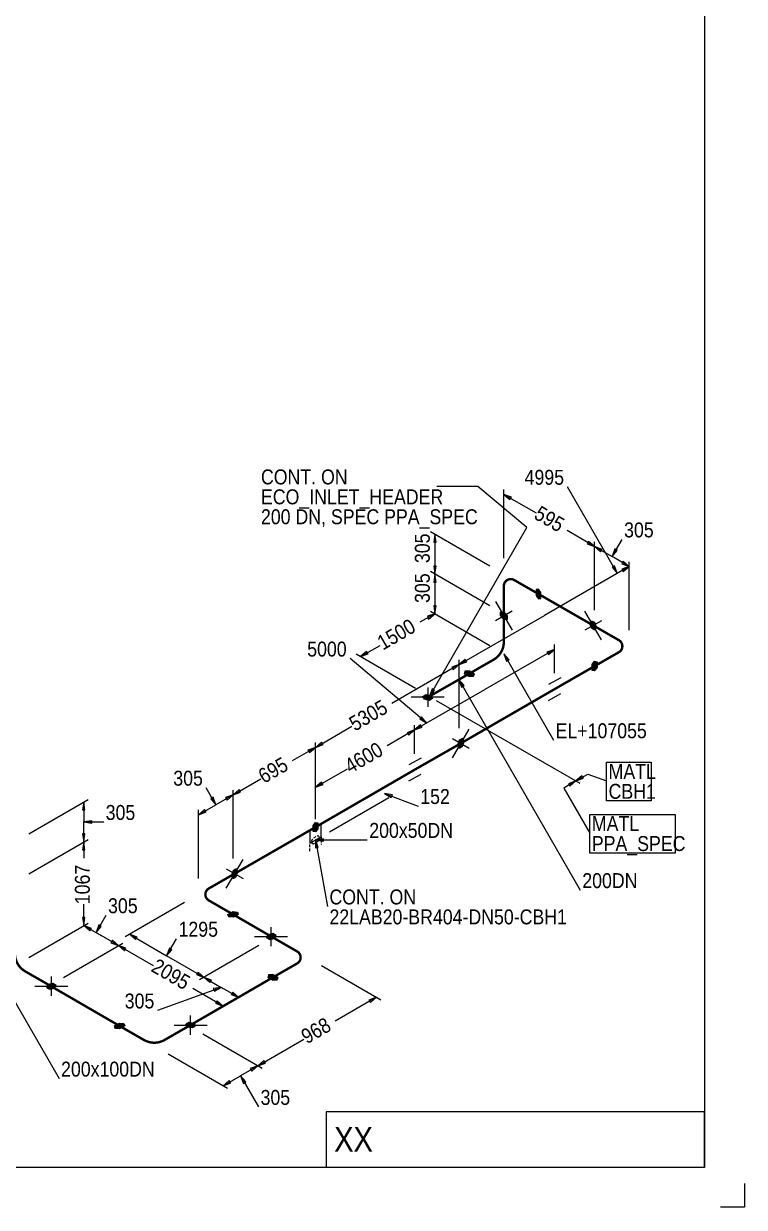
# Model space of a CAD drawing. Extents: x 0 to 841, y 0 to 594.
# Drawn here: x 660 to 841, y 0 to 297 of the extents above; entities that cross this region are included whole.
import ezdxf

# ---------------------------------------------------------------- set-up
doc = ezdxf.new("R2010")
doc.units = 0
doc.linetypes.add('GT100', pattern=[1, 0.666667, -0.333333])
doc.styles.add('ARIAL', font='arial.ttf')

msp = doc.modelspace()

# ---------------------------------------------------------------- linework, layer by layer
at = {"layer": 'ARROW', "color": 7}
for p, q in [((782.1, 177.6), (782.5, 178.2)), ((763, 166.9), (763.6, 166.9)), ((801.9, 167.1), (801.5, 166.5)), ((804.9, 164.5), (805.3, 165.1)), ((809.1, 164.8), (808.5, 165.2)), ((763.6, 160.9), (763, 160.9)), ((808.4, 161), (807.8, 160.6)), ((810.6, 162.1), (810.2, 161.5)), ((810.2, 160.1), (810.6, 159.5)), ((763, 156.9), (763.6, 156.9)), ((763.6, 150.9), (763, 150.9)), ((761.4, 148.3), (761.7, 147.6)), ((746.5, 138.9), (746.1, 139.5)), ((771.3, 136.9), (770.9, 137.5)), ((781.3, 137), (781.9, 137.4)), ((791.4, 139.3), (791.8, 138.7)), ((767.5, 135.5), (767.9, 134.9)), ((770, 130.5), (770.6, 130.9)), ((763.2, 129.7), (762.6, 130.1)), ((759.9, 123.1), (759.5, 122.6)), ((756.3, 119.1), (756.7, 118.5)), ((760.1, 120.5), (759.7, 121.1)), ((735.2, 116.1), (734.8, 116.7)), ((731.4, 114.7), (731.8, 114.1)), ((800.6, 107.7), (800.2, 108.3)), ((714.5, 104.2), (714.1, 104.8)), ((735.2, 106.1), (734.8, 106.7)), ((796.8, 106.3), (797.2, 105.7)), ((707.6, 102.9), (707, 102.5)), ((710.7, 102.8), (711.1, 102.2)), ((752.3, 102.8), (752.6, 103.5)), ((674.8, 99.7), (675.4, 99.7)), ((705.8, 99.2), (705.4, 99.8)), ((677.1, 96.4), (677.1, 97)), ((675.4, 93.7), (674.8, 93.7)), ((735.3, 91.9), (735.3, 92.5)), ((674.8, 89.7), (675.4, 89.7)), ((733.3, 90.2), (734, 90.3)), ((675.4, 72.7), (674.8, 72.7)), ((676.6, 69.4), (677, 70)), ((679.5, 70.5), (678.9, 70.9)), ((682.3, 67), (681.9, 66.4)), ((688.1, 67.2), (688.5, 67.8)), ((685.3, 64.4), (685.7, 65)), ((697.2, 64.6), (696.6, 65)), ((703.8, 59), (703.4, 58.4)), ((706.8, 56.4), (707.2, 57)), ((707.6, 54.9), (707.9, 54.2)), ((712.5, 54), (712.1, 53.4)), ((708.6, 51.8), (708.2, 51.2)), ((746.7, 52), (747.1, 51.4)), ((720.7, 36.2), (720.3, 36.8)), ((716.9, 34.8), (717.3, 34.2)), ((712, 31.2), (711.6, 31.8)), ((715.2, 31.1), (715.8, 31.5))]:
    msp.add_line(p, q, dxfattribs=at)
at = {"layer": 'ELBO', "color": 3, "const_width": 0.6, "flags": 128}
for points in [[(783.2, 157.4, 0.577127), (780.6, 155.9)], [(809.5, 139.3, 0.57736), (809.5, 142.3)], [(780.6, 141.9, -0.268116), (778, 137.4)], [(706.5, 77, -0.57736), (706.5, 80)], [(657.8, 63.7, 0.268126), (660.4, 59.2)], [(728.7, 61.2, 0.57736), (728.7, 64.2)], [(690.2, 42, 0.267941), (695.4, 42)]]:
    msp.add_lwpolyline(points, format="xyb", dxfattribs=at)
at = {"layer": 'GT_1', "flags": 128}
for points in [[(782.5, 178.2), (780.6, 178.9), (782.1, 177.6)], [(763.6, 166.9), (763.3, 168.9), (763, 166.9)], [(801.5, 166.5), (803.4, 165.8), (801.9, 167.1)], [(805.3, 165.1), (803.4, 165.8), (804.9, 164.5)], [(808.5, 165.2), (807.8, 163.3), (809.1, 164.8)], [(763, 160.9), (763.3, 158.9), (763.6, 160.9)], [(807.8, 160.6), (809.1, 159.1), (808.4, 161)], [(810.2, 161.5), (812.1, 160.8), (810.6, 162.1)], [(810.6, 159.5), (812.1, 160.8), (810.2, 160.1)], [(763.6, 156.9), (763.3, 158.9), (763, 156.9)], [(761.7, 147.6), (763.3, 148.9), (761.4, 148.3)], [(763, 150.9), (763.3, 148.9), (763.6, 150.9)], [(791.8, 138.7), (793.3, 140), (791.4, 139.3)], [(746.1, 139.5), (744.6, 138.2), (746.5, 138.9)], [(770.9, 137.5), (769.4, 136.2), (771.3, 136.9)], [(781.9, 137.4), (780.6, 138.9), (781.3, 137)], [(767.9, 134.9), (769.4, 136.2), (767.5, 135.5)], [(770.6, 130.9), (769.3, 132.4), (770, 130.5)], [(762.6, 130.1), (761.9, 128.2), (763.2, 129.7)], [(759.5, 122.6), (761.2, 121.6), (759.9, 123.1)], [(756.7, 118.5), (758.2, 119.8), (756.3, 119.1)], [(759.7, 121.1), (758.2, 119.8), (760.1, 120.5)], [(734.8, 116.7), (733.3, 115.4), (735.2, 116.1)], [(731.8, 114.1), (733.3, 115.4), (731.4, 114.7)], [(797.2, 105.7), (798.7, 107), (796.8, 106.3)], [(800.2, 108.3), (798.7, 107), (800.6, 107.7)], [(714.1, 104.8), (712.6, 103.5), (714.5, 104.2)], [(734.8, 106.7), (733.3, 105.4), (735.2, 106.1)], [(675.4, 99.7), (675.1, 101.7), (674.8, 99.7)], [(707, 102.5), (708.3, 101), (707.6, 102.9)], [(711.1, 102.2), (712.6, 103.5), (710.7, 102.8)], [(752.6, 103.5), (750.6, 103.8), (752.3, 102.8)], [(705.4, 99.8), (703.9, 98.5), (705.8, 99.2)], [(677.1, 97), (675.1, 96.7), (677.1, 96.4)], [(674.8, 93.7), (675.1, 91.7), (675.4, 93.7)], [(735.3, 92.5), (733.3, 92.2), (735.3, 91.9)], [(734, 90.3), (733.3, 92.2), (733.3, 90.2)], [(675.4, 89.7), (675.1, 91.7), (674.8, 89.7)], [(674.8, 72.7), (675.1, 70.7), (675.4, 72.7)], [(677, 70), (675.1, 70.7), (676.6, 69.4)], [(678.9, 70.9), (678.2, 69), (679.5, 70.5)], [(688.5, 67.8), (686.6, 68.5), (688.1, 67.2)], [(681.9, 66.4), (683.8, 65.7), (682.3, 67)], [(685.7, 65), (683.8, 65.7), (685.3, 64.4)], [(696.6, 65), (695.9, 63.1), (697.2, 64.6)], [(703.4, 58.4), (705.3, 57.7), (703.8, 59)], [(707.2, 57), (705.3, 57.7), (706.8, 56.4)], [(707.9, 54.2), (709.6, 55.2), (707.6, 54.9)], [(712.1, 53.4), (714, 52.7), (712.5, 54)], [(708.2, 51.2), (710.1, 50.5), (708.6, 51.8)], [(747.1, 51.4), (748.6, 52.7), (746.7, 52)], [(720.3, 36.8), (718.8, 35.5), (720.7, 36.2)], [(715.8, 31.5), (714.5, 33), (715.2, 31.1)], [(717.3, 34.2), (718.8, 35.5), (716.9, 34.8)], [(711.6, 31.8), (710.1, 30.5), (712, 31.2)], [(841, 6), (841, 0), (835, 0)]]:
    msp.add_lwpolyline(points, dxfattribs=at)
at = {"layer": 'OLET', "color": 2, "flags": 128}
msp.add_lwpolyline([(733.3, 95.4), (731.9, 94.6), (731.9, 91.4), (734.7, 93), (734.7, 96.2), (733.3, 95.4)], dxfattribs=at)
at = {"layer": 'PIPE', "color": 3, "const_width": 0.6, "flags": 128}
for points in [[(789.3, 153.9), (783.2, 157.4)], [(780.6, 155.9), (780.6, 148.9)], [(803.4, 145.8), (789.3, 153.9)], [(780.6, 148.9), (780.6, 141.9)], [(809.5, 142.3), (803.4, 145.8)], [(803.4, 135.8), (809.5, 139.3)], [(778, 137.4), (771.9, 133.9)], [(771.9, 133.9), (761.9, 128.2)], [(793.3, 130), (803.4, 135.8)], [(769.4, 116.2), (793.3, 130)], [(758.2, 109.8), (769.4, 116.2)], [(733.3, 95.4), (758.2, 109.8)], [(712.6, 83.5), (733.3, 95.4)], [(706.5, 80), (712.6, 83.5)], [(712.6, 73.5), (706.5, 77)], [(722.6, 67.7), (712.6, 73.5)], [(728.7, 64.2), (722.6, 67.7)], [(660.4, 59.2), (666.5, 55.7)], [(722.6, 57.7), (728.7, 61.2)], [(701.5, 45.5), (722.6, 57.7)], [(666.5, 55.7), (684.1, 45.5)], [(684.1, 45.5), (690.2, 42)], [(695.4, 42), (701.5, 45.5)]]:
    msp.add_lwpolyline(points, dxfattribs=at)
at = {"layer": 'PL2', "color": 7, "flags": 128}
for points in [[(780.6, 162.9), (780.6, 180.1)], [(780.6, 178.9), (788.7, 174.3)], [(809.1, 159.1), (796.6, 180.8)], [(777.1, 160.9), (762.2, 169.5)], [(803.4, 165.8), (796.5, 169.8)], [(763.3, 168.9), (763.3, 160)], [(803.4, 149.8), (803.4, 167)], [(803.4, 149.8), (803.4, 167)], [(807.8, 163.3), (810.3, 167.6)], [(803.4, 165.8), (807.8, 163.3)], [(812.1, 160.8), (790.8, 148.5)], [(812.1, 160.8), (807.8, 163.3)], [(812.1, 144.8), (812.1, 162)], [(812.1, 144.8), (812.1, 162)], [(777.1, 150.9), (762.2, 159.5)], [(777.1, 150.9), (762.2, 159.5)], [(763.3, 158.9), (763.3, 160)], [(763.3, 158.9), (763.3, 150)], [(788.7, 155), (789.375, 155)], [(788.7, 154.8), (789.525, 154.8)], [(788.7, 154.6), (789.675, 154.6)], [(778.5, 152), (782.7, 144.8)], [(788.7, 154.4), (789.825, 154.4)], [(788.7, 154.2), (789.9, 154.2)], [(788.7, 154), (789.9, 154)], [(788.7, 153.8), (789.9, 153.8)], [(788.7, 153.6), (789.9, 153.6)], [(788.775, 153.4), (789.9, 153.4)], [(788.925, 153.2), (789.9, 153.2)], [(789.075, 153), (789.9, 153)], [(789.225, 152.8), (789.9, 152.8)], [(763.3, 148.9), (759.5, 146.8)], [(777.1, 140.9), (762.2, 149.5)], [(777.1, 140.9), (762.2, 149.5)], [(763.3, 148.9), (763.3, 150)], [(769.4, 136.2), (790.8, 148.5)], [(782.7, 149.6), (778.5, 147.2)], [(779.8, 149.2), (780.76, 149.2)], [(779.8, 149), (780.92, 149)], [(779.8, 148.8), (781.08, 148.8)], [(779.8, 148.6), (781.24, 148.6)], [(805.1, 142.4), (800.9, 149.6)], [(779.8, 148.4), (781.4, 148.4)], [(779.978, 148.2), (781.4, 148.2)], [(780.156, 148), (781.4, 148)], [(780.333, 147.8), (781.4, 147.8)], [(780.511, 147.6), (781.4, 147.6)], [(805.1, 147.2), (800.9, 144.8)], [(802.233, 146.4), (803.533, 146.4)], [(802.257, 146.6), (803.467, 146.6)], [(802.3, 146.2), (803.6, 146.2)], [(802.367, 146), (803.667, 146)], [(802.371, 146.8), (803.4, 146.8)], [(802.433, 145.8), (803.733, 145.8)], [(802.486, 147), (803, 147)], [(802.5, 145.6), (803.8, 145.6)], [(802.567, 145.4), (803.7, 145.4)], [(802.76, 145.2), (803.6, 145.2)], [(744.6, 138.2), (749.5, 141)], [(793.3, 140), (775.8, 129.9)], [(793.3, 134), (793.3, 141.2)], [(761.2, 121.6), (742, 137.7)], [(758.4, 130.2), (743.5, 138.8)], [(769.4, 120.2), (769.4, 137.4)], [(769.4, 120.2), (769.4, 137.4)], [(780.6, 138.9), (793.1, 117.2)], [(803.25, 136.8), (804, 136.8)], [(769.4, 136.2), (752.5, 126.4)], [(770.633, 134), (773.014, 134)], [(770.7, 134.2), (772.643, 134.2)], [(770.767, 134.4), (772.271, 134.4)], [(770.786, 133.8), (773.167, 133.8)], [(802.8, 136.2), (804, 136.2)], [(802.8, 136), (804, 136)], [(802.8, 135.8), (804, 135.8)], [(802.8, 135.6), (804, 135.6)], [(802.8, 135.4), (804, 135.4)], [(802.8, 135.2), (803.85, 135.2)], [(802.8, 135), (803.7, 135)], [(802.8, 134.8), (803.55, 134.8)], [(802.95, 136.4), (804, 136.4)], [(803.1, 136.6), (804, 136.6)], [(769.3, 132.4), (799.8, 79.6)], [(771.157, 133.6), (773.1, 133.6)], [(771.529, 133.4), (773.033, 133.4)], [(794.9, 132.9), (791.8, 131.2)], [(765.6, 128), (757.3, 128)], [(758.2, 119.8), (775.8, 129.9)], [(760.2, 128.2), (762.414, 128.2)], [(760.343, 128), (762.529, 128)], [(760.486, 127.8), (762.643, 127.8)], [(760.56, 128.4), (762.3, 128.4)], [(760.92, 128.6), (761.5, 128.6)], [(761.5, 130.4), (761.5, 125.6)], [(791.8, 127.2), (794.9, 128.9)], [(760.629, 127.6), (762.54, 127.6)], [(761.1, 127.4), (762.22, 127.4)], [(763.6, 127.2), (799.7, 106.4)], [(763.6, 127.2), (799.7, 106.4)], [(733.3, 115.4), (742.4, 120.7)], [(758.2, 119.8), (751.3, 115.8)], [(758.2, 113.8), (758.2, 121)], [(758.2, 113.8), (758.2, 121)], [(767.7, 112.8), (771.9, 120)], [(733.3, 99.4), (733.3, 116.6)], [(733.3, 97.4), (733.3, 116.6)], [(767.7, 117.6), (771.9, 115.2)], [(769, 116), (770.3, 116)], [(769.067, 116.2), (770.367, 116.2)], [(769.133, 116.4), (770.433, 116.4)], [(769.2, 116.6), (770.5, 116.6)], [(769.267, 116.8), (770.567, 116.8)], [(769.333, 117), (770.543, 117)], [(769.4, 117.2), (770.429, 117.2)], [(769.8, 117.4), (770.314, 117.4)], [(733.3, 115.4), (727.4, 112)], [(769.1, 115.8), (770.233, 115.8)], [(769.2, 115.6), (770.04, 115.6)], [(733.3, 105.4), (741.3, 110)], [(759.8, 112.7), (756.7, 111)], [(712.6, 103.5), (719.6, 107.5)], [(756.7, 107), (759.8, 108.7)], [(798.7, 107), (795.7, 105.2)], [(798.7, 107), (801.7, 108.7)], [(801.7, 108.7), (806.4, 107)], [(708.3, 101), (705.8, 105.3)], [(712.6, 87.5), (712.6, 104.7)], [(712.6, 87.5), (712.6, 104.7)], [(733.3, 97.4), (733.3, 106.6)], [(736.8, 97.4), (751.7, 106)], [(795.7, 105.2), (802.2, 93.9)], [(661.3, 93.7), (676.2, 102.3)], [(675.1, 101.7), (675.1, 96.7)], [(703.9, 98.5), (708.3, 101)], [(712.6, 103.5), (708.3, 101)], [(736.8, 94.2), (751.7, 102.8)], [(750.6, 103.8), (759.1, 100.7)], [(703.9, 82.5), (703.9, 99.7)], [(675.1, 91.7), (675.1, 96.7)], [(675.1, 96.7), (680.1, 96.7)], [(732.7, 95.8), (733.9, 95.8)], [(732.7, 95.6), (733.9, 95.6)], [(732.7, 95.4), (733.9, 95.4)], [(732.7, 95.2), (733.9, 95.2)], [(732.85, 96), (733.9, 96)], [(733, 96.2), (733.9, 96.2)], [(733.15, 96.4), (733.9, 96.4)], [(661.3, 83.7), (676.2, 92.3)], [(661.3, 83.7), (676.2, 92.3)], [(732.7, 95), (733.9, 95)], [(732.7, 94.8), (733.75, 94.8)], [(732.7, 94.6), (733.6, 94.6)], [(732.7, 94.4), (733.45, 94.4)], [(733.3, 92.2), (746.3, 92.2)], [(733.3, 92.2), (736.3, 75.5)], [(675.1, 91.7), (675.1, 87.6)], [(710.9, 80.1), (715.1, 87.3)], [(710.9, 84.9), (715.1, 82.5)], [(712.233, 83.4), (713.533, 83.4)], [(712.25, 83.2), (713.467, 83.2)], [(712.3, 83.6), (713.6, 83.6)], [(712.367, 83.8), (713.667, 83.8)], [(712.433, 84), (713.733, 84)], [(712.5, 84.2), (713.8, 84.2)], [(712.567, 84.4), (713.686, 84.4)], [(712.8, 84.6), (713.571, 84.6)], [(640.4, 81.7), (668.9, 32.3)], [(712.35, 83), (713.4, 83)], [(712.45, 82.8), (713.08, 82.8)], [(675.1, 70.7), (675.1, 76.1)], [(700.4, 76.5), (685.5, 67.9)], [(661.3, 62.7), (676.2, 71.3)], [(661.3, 62.7), (676.2, 71.3)], [(678.2, 69), (680.7, 73.3)], [(711.333, 73.4), (713.714, 73.4)], [(711.4, 73.2), (713.343, 73.2)], [(711.467, 73), (712.971, 73)], [(711.486, 73.6), (713.867, 73.6)], [(711.857, 73.8), (713.8, 73.8)], [(712.229, 74), (713.733, 74)], [(675.1, 70.7), (679.5, 68.2)], [(686.6, 68.5), (695.9, 63.1)], [(721.4, 68.4), (723.08, 68.4)], [(722.2, 65.5), (722.2, 70.3)], [(722.2, 68.6), (722.76, 68.6)], [(670, 57.7), (684.9, 66.3)], [(670, 57.7), (684.9, 66.3)], [(683.8, 65.7), (679.5, 68.2)], [(683.8, 65.7), (692.5, 60.7)], [(695.9, 63.1), (698.4, 67.4)], [(719.1, 65.7), (704.2, 57.1)], [(719.1, 65.7), (704.2, 57.1)], [(726.3, 67.9), (718, 67.9)], [(720.971, 67.8), (723.171, 67.8)], [(721.08, 67.6), (723.057, 67.6)], [(721.114, 68), (723.286, 68)], [(721.257, 68.2), (723.4, 68.2)], [(721.44, 67.4), (722.6, 67.4)], [(705.3, 57.7), (695.9, 63.1)], [(727.8, 60.7), (712.9, 52.1)], [(734.8, 60.7), (749.7, 52.1)], [(666.9, 57.9), (666.9, 53.1)], [(705.3, 57.7), (709.6, 55.2)], [(721.333, 57.8), (723.714, 57.8)], [(721.4, 58), (723.343, 58)], [(721.467, 58.2), (722.971, 58.2)], [(721.486, 57.6), (723.867, 57.6)], [(721.857, 57.4), (723.8, 57.4)], [(722.229, 57.2), (723.733, 57.2)], [(662.8, 55.5), (671.1, 55.5)], [(665.7, 55.2), (667.843, 55.2)], [(665.814, 55.4), (667.986, 55.4)], [(665.929, 55.6), (668.129, 55.6)], [(666.02, 55), (667.7, 55)], [(666.043, 55.8), (668.02, 55.8)], [(666.34, 54.8), (666.9, 54.8)], [(666.5, 56), (667.66, 56)], [(709.6, 55.2), (693.6, 49.4)], [(710.1, 50.5), (702.5, 54.9)], [(714, 52.7), (709.6, 55.2)], [(696.3, 42.5), (711.2, 51.1)], [(748.6, 52.7), (738.2, 46.7)], [(701.9, 43.3), (701.9, 48.1)], [(682.833, 45.4), (685.214, 45.4)], [(682.9, 45.2), (684.843, 45.2)], [(682.967, 45), (684.471, 45)], [(682.986, 45.6), (685.367, 45.6)], [(683.357, 45.8), (685.3, 45.8)], [(683.729, 46), (685.233, 46)], [(697.8, 45.7), (706.1, 45.7)], [(700.7, 46), (702.843, 46)], [(700.814, 45.8), (702.986, 45.8)], [(700.929, 45.6), (703.129, 45.6)], [(701.02, 46.2), (702.7, 46.2)], [(701.043, 45.4), (703.02, 45.4)], [(701.34, 46.4), (701.9, 46.4)], [(701.5, 45.2), (702.66, 45.2)], [(705, 43.5), (719.9, 34.9)], [(705, 43.5), (719.9, 34.9)], [(718.8, 35.5), (730.4, 42.2)], [(696.3, 38.5), (711.2, 29.9)], [(710.1, 30.5), (714.5, 33)], [(718.8, 35.5), (714.5, 33)], [(714.5, 33), (719, 25.2)]]:
    msp.add_lwpolyline(points, dxfattribs=at)
at = {"layer": 'PL4', "color": 7, "flags": 128}
for points in [[(761.9, 128.2), (786.4, 170.6), (774.1, 180.9), (763.8, 180.9)], [(831, 10), (831, 24), (736, 24), (736, 10)]]:
    msp.add_lwpolyline(points, dxfattribs=at)
at = {"layer": 'PL4', "color": 7, "linetype": 'GT100', "flags": 128}
msp.add_lwpolyline([(731.9, 89.4), (731.9, 91.4), (734.7, 93), (734.7, 91)], dxfattribs=at)
at = {"layer": 'PL5', "color": 7, "flags": 128}
for points in [[(806.4, 111.7), (817.6, 111.7), (817.6, 102), (806.4, 102), (806.4, 111.7)], [(802.2, 98.6), (823.6, 98.6), (823.6, 88.9), (802.2, 88.9), (802.2, 98.6)]]:
    msp.add_lwpolyline(points, dxfattribs=at)
at = {"layer": 'spoolno', "color": 7, "flags": 128}
msp.add_lwpolyline([(10, 584), (831, 584), (831, 10), (10, 10), (10, 584)], dxfattribs=at)
at = {"layer": 'weld', "color": 2, "flags": 128}
for points in [[(788.7, 153.5), (789.3, 152.7), (789.9, 152.8), (789.9, 154.3), (789.3, 155.1), (788.7, 155), (788.7, 153.5)], [(781.4, 148.4), (781.4, 147.5), (780.6, 147.5), (779.8, 148.4), (779.8, 149.4), (780.6, 149.4), (781.4, 148.4)], [(803.4, 144.8), (802.6, 145.3), (802.2, 146.5), (802.6, 147.2), (803.4, 146.8), (803.8, 145.6), (803.4, 144.8)], [(804, 135.4), (803.4, 134.6), (802.8, 134.7), (802.8, 136.2), (803.4, 137), (804, 136.9), (804, 135.4)], [(771.9, 133.2), (773, 133.3), (773.2, 133.9), (771.9, 134.6), (770.8, 134.5), (770.6, 133.9), (771.9, 133.2)], [(762.7, 127.7), (761.9, 127.2), (760.7, 127.5), (760.2, 128.2), (761.1, 128.7), (762.3, 128.4), (762.7, 127.7)], [(769.4, 115.2), (770.2, 115.7), (770.6, 116.9), (770.2, 117.6), (769.4, 117.2), (769, 116), (769.4, 115.2)], [(733.9, 95), (733.3, 94.2), (732.7, 94.3), (732.7, 95.8), (733.3, 96.6), (733.9, 96.5), (733.9, 95)], [(712.6, 82.5), (713.4, 83), (713.8, 84.2), (713.4, 84.9), (712.6, 84.5), (712.2, 83.3), (712.6, 82.5)], [(712.6, 74.2), (713.7, 74.1), (713.9, 73.5), (712.6, 72.8), (711.5, 72.9), (711.3, 73.5), (712.6, 74.2)], [(723.4, 68.2), (722.6, 68.7), (721.4, 68.4), (720.9, 67.7), (721.8, 67.2), (723, 67.5), (723.4, 68.2)], [(722.6, 58.4), (721.5, 58.3), (721.3, 57.7), (722.6, 57), (723.7, 57.1), (723.9, 57.7), (722.6, 58.4)], [(665.7, 55.2), (666.5, 54.7), (667.7, 55), (668.2, 55.7), (667.3, 56.2), (666.1, 55.9), (665.7, 55.2)], [(684.1, 44.8), (683, 44.9), (682.8, 45.5), (684.1, 46.2), (685.2, 46.1), (685.4, 45.5), (684.1, 44.8)], [(700.7, 46), (701.5, 46.5), (702.7, 46.2), (703.2, 45.5), (702.3, 45), (701.1, 45.3), (700.7, 46)]]:
    msp.add_lwpolyline(points, dxfattribs=at)
at = {"layer": 'weld', "color": 2, "linetype": 'GT100', "flags": 128}
msp.add_lwpolyline([(732.7, 91.1), (732.2, 91.6), (732.7, 92.6), (733.9, 93.3), (734.4, 92.8), (733.9, 91.8), (732.7, 91.1)], dxfattribs=at)

# ---------------------------------------------------------------- texts
at = {"layer": 'ELEV', "color": 2, "style": 'ARIAL', "width": 0.85}
msp.add_text('EL+107055', height=3.75, dxfattribs=at).set_placement((793.6, 117.7))
at = {"layer": 'GT_1', "color": 2, "style": 'ARIAL', "width": 0.85}
for s, height, p in [('CONT. ON', 3.75, (719.6, 181.4)), ('4995', 3.75, (785.814, 181.3)), ('ECO_INLET_HEADER', 3.75, (719.6, 176.4)), ('200 DN, SPEC PPA_SPEC', 3.75, (719.6, 171.4)), ('305', 3.75, (810.8, 168.1)), ('5000', 3.75, (731.214, 138.2)), ('MATL', 3.75, (806.9, 107.5)), ('305', 3.75, (697.586, 105.8)), ('152', 3.75, (759.6, 101.2)), ('CBH1', 3.75, (806.9, 102.5)), ('305', 3.75, (680.6, 97.2)), ('MATL', 3.75, (802.7, 94.4)), ('200x50DN', 3.75, (746.8, 92.7)), ('PPA_SPEC', 3.75, (802.7, 89.4)), ('200DN', 3.75, (800.3, 80.1)), ('305', 3.75, (681.2, 73.8)), ('CONT. ON', 3.75, (736.8, 76)), ('22LAB20-BR404-DN50-CBH1', 3.75, (736.8, 71)), ('1295', 3.75, (698.9, 67.9)), ('305', 3.75, (685.386, 49.9)), ('200x100DN', 3.75, (669.4, 32.8)), ('305', 3.75, (719.5, 25.7)), ('XX', 6.125, (738, 14))]:
    msp.add_text(s, height=height, dxfattribs=at).set_placement(p)
for s, rotation, p in [('595', -30, (787.91, 172.98)), ('305', 90, (761.996, 161.65)), ('305', 90, (761.996, 151.65)), ('1500', 30, (750.226, 139.68)), ('5305', 30, (743.192, 119.358)), ('4600', 30, (742.046, 108.73)), ('695', 30, (720.36, 106.222)), ('1067', 90, (676.621, 76.057)), ('2095', -30, (691.767, 59.372)), ('968', 30, (731.13, 40.872))]:
    msp.add_text(s, height=3.75, rotation=rotation, dxfattribs=at).set_placement(p)

doc.saveas('drawing.dxf')
